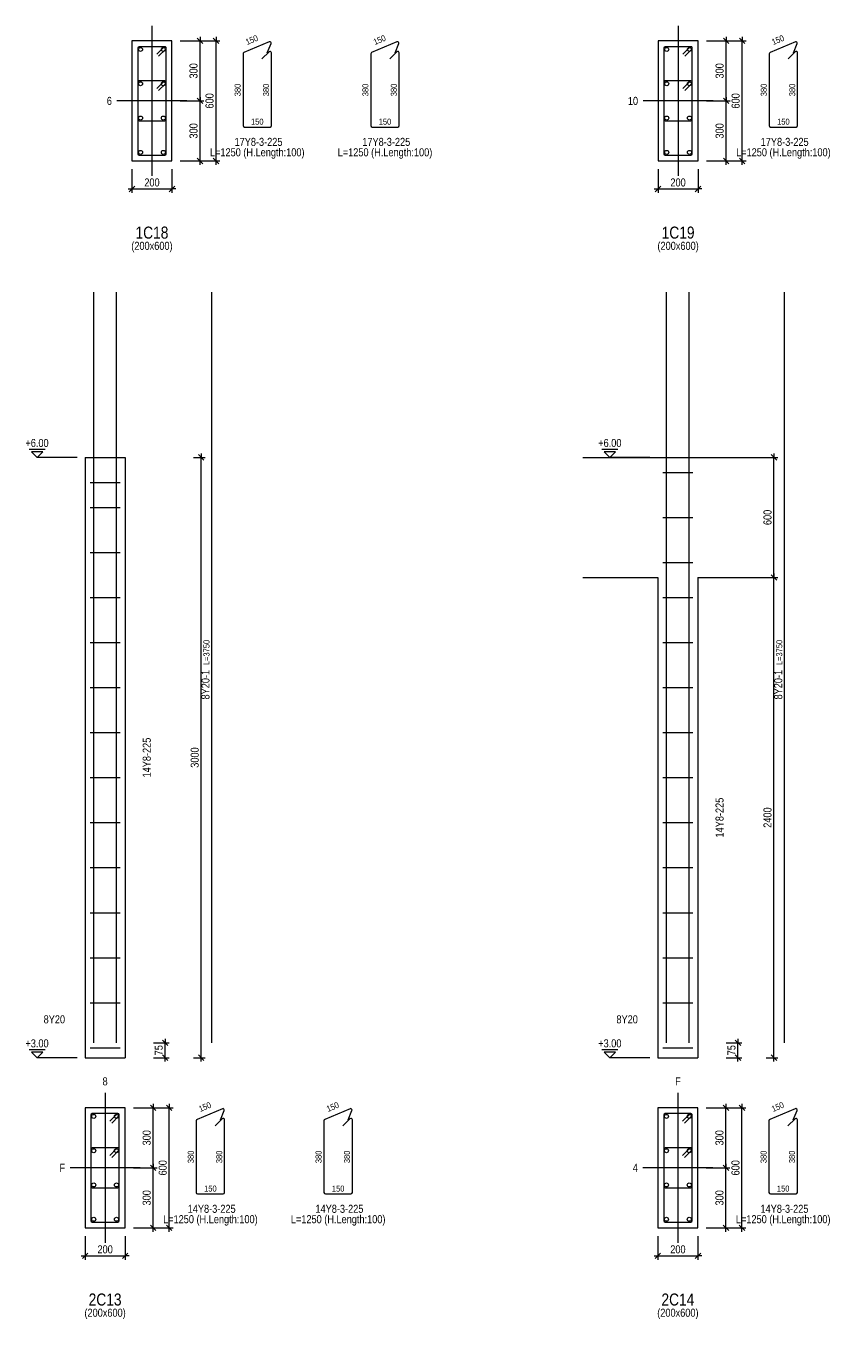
# Model space of a CAD drawing. Extents: x 0 to 206258, y -403073 to 0.
# Drawn here: x 109251 to 119295, y -114802 to -98647 of the extents above; entities that cross this region are included whole.
import ezdxf
from ezdxf.enums import TextEntityAlignment as Align
from ezdxf.lldxf.tags import DXFTag

# ---------------------------------------------------------------- set-up
doc = ezdxf.new("R2010")
doc.units = 0
doc.header["$LTSCALE"] = 1000
for name, color, linetype in [('Axis Line(Dir 1)', 8, 'CENTER2'), ('Axis Line(Dir 2)', 150, 'CENTER2'), ('Column Line(D)', 1, 'Continuous'), ('Dimension Line', 5, 'Continuous'), ('Dimension Text', 5, 'Continuous'), ('Link Line', 3, 'Continuous'), ('Rebar Label', 6, 'Continuous'), ('Rebar Length Text', 8, 'Continuous'), ('Rebar Line', 7, 'Continuous'), ('Top Rebar Label', 6, 'Continuous'), ('Top Rebar Length Text', 8, 'Continuous'), ('Top Rebar Line', 7, 'Continuous')]:
    doc.layers.add(name, color=color, linetype=linetype)
for name, color, linetype, true_color in [('Column Label(D)', 12, 'Continuous', 0xbd0000), ('Column Size Label (D)', 94, 'Continuous', 0x008100), ('Level Mark Line', 253, 'Continuous', 0x828282), ('Level Mark Text', 253, 'Continuous', 0x828282), ('Link Label', 94, 'Continuous', 0x008100), ('Link Length Text', 94, 'Continuous', 0x008100)]:
    doc.layers.add(name, color=color, linetype=linetype, true_color=true_color)
doc.styles.add('Column Label(D)', font='ARIALN.TTF', dxfattribs={"height": 150})
doc.styles.add('Column Size Label (D)', font='ARIALN.TTF', dxfattribs={"height": 100})
doc.styles.add('Dimension Text', font='ARIALN.TTF', dxfattribs={"height": 100})
doc.styles.add('Level Mark Text', font='ARIALN.TTF', dxfattribs={"height": 100})
doc.styles.add('Link Label', font='ARIALN.TTF', dxfattribs={"height": 100})
doc.styles.add('Link Length Text', font='ARIALN.TTF', dxfattribs={"height": 100})
doc.styles.add('Rebar Label', font='ARIALN.TTF', dxfattribs={"height": 100})
doc.styles.add('Rebar Length Text', font='ARIALN.TTF', dxfattribs={"height": 75})
doc.styles.add('Top Rebar Label', font='ARIALN.TTF', dxfattribs={"height": 100})
doc.styles.add('Top Rebar Length Text', font='ARIALN.TTF', dxfattribs={"height": 75})
tags = doc.linetypes.add('CENTER2', pattern=[1.125, 0.75, -0.125, 0.125, -0.125]).pattern_tags.tags
tags[10:11] = [DXFTag(74, 4), DXFTag(75, 0), DXFTag(340, '0'), DXFTag(46, 0.0), DXFTag(50, 0.0), DXFTag(44, 0.0), DXFTag(45, 0.0)]
tags[8:9] = [DXFTag(74, 4), DXFTag(75, 0), DXFTag(340, '0'), DXFTag(46, 0.0), DXFTag(50, 0.0), DXFTag(44, 0.0), DXFTag(45, 0.0)]
tags[6:7] = [DXFTag(74, 4), DXFTag(75, 0), DXFTag(340, '0'), DXFTag(46, 0.0), DXFTag(50, 0.0), DXFTag(44, 0.0), DXFTag(45, 0.0)]
tags[4:5] = [DXFTag(74, 4), DXFTag(75, 0), DXFTag(340, '0'), DXFTag(46, 0.0), DXFTag(50, 0.0), DXFTag(44, 0.0), DXFTag(45, 0.0)]
doc.dimstyles.new('COLUMNELV', dxfattribs={"dimtxt": 100, "dimasz": 30, "dimexe": 48.3, "dimexo": 103.5, "dimgap": 30, "dimtad": 1, "dimtoh": 1, "dimdec": 1, "dimlfac": 0.4, "dimdsep": 46, "dimtxsty": 'Dimension Text', "dimblk": 'PCDIM_TICK', "dimcen": 0.09, "dimclrd": 5, "dimclre": 5, "dimclrt": 5, "dimadec": 1, "dimazin": 0, "dimtp": 1, "dimtm": 1, "dimtfac": 1, "dimtdec": 4, "dimtofl": 0, "dimtmove": 0, "dimatfit": 3, "dimfxl": 1, "dimtolj": 1, "dimtzin": 0, "dimarcsym": 0})

# ---------------------------------------------------------------- blocks, each defined once
blk = doc.blocks.new('PCDIM_TICK')
at = {"layer": 'Dimension Line', "color": 0, "transparency": 33554687}
for p, q in [((1.15, 1.15), (-1.15, -1.15)), ((1.61, 0), (0, 0))]:
    blk.add_line(p, q, dxfattribs=at)
blk = doc.blocks.new('*U1971')
at = {"layer": 'Dimension Line', "color": 5, "true_color": 0x0000ff, "transparency": 16777216}
for p, q in [((110576, -100438), (110576, -100733)), ((111076, -100438), (111076, -100733)), ((110576, -100684), (111076, -100684))]:
    blk.add_line(p, q, dxfattribs=at)
at = {"layer": 'Dimension Line', "color": 5, "true_color": 0x0000ff, "transparency": 16777216, "xscale": 30, "yscale": 30, "rotation": 180.0000000000004}
blk.add_blockref('PCDIM_TICK', (110576, -100684), dxfattribs=at)
at = {"layer": 'Dimension Line', "color": 5, "true_color": 0x0000ff, "transparency": 16777216, "xscale": 30, "yscale": 30}
blk.add_blockref('PCDIM_TICK', (111076, -100684), dxfattribs=at)
at = {"layer": 'Dimension Line', "color": 5, "true_color": 0x0000ff, "transparency": 16777216, "insert": (110826, -100654), "char_height": 100, "width": 182.77, "attachment_point": 8, "style": 'Dimension Text'}
blk.add_mtext('200', dxfattribs=at)
blk = doc.blocks.new('*U1972')
at = {"layer": 'Dimension Line', "color": 5, "true_color": 0x0000ff, "transparency": 16777216}
for p, q in [((111179, -99584), (111474, -99584)), ((111426, -100334), (111426, -99584)), ((111179, -100334), (111474, -100334))]:
    blk.add_line(p, q, dxfattribs=at)
at = {"layer": 'Dimension Line', "color": 5, "true_color": 0x0000ff, "transparency": 16777216, "xscale": 30, "yscale": 30}
for p, rotation in [((111426, -99584), 89.99999999999447), ((111426, -100334), 269.9999999999834)]:
    blk.add_blockref('PCDIM_TICK', p, dxfattribs=dict(at, rotation=rotation))
at = {"layer": 'Dimension Line', "color": 5, "true_color": 0x0000ff, "transparency": 16777216, "insert": (111396, -99959), "char_height": 100, "width": 181.5, "attachment_point": 8, "rotation": 90, "style": 'Dimension Text'}
blk.add_mtext('300', dxfattribs=at)
blk = doc.blocks.new('*U1973')
at = {"layer": 'Dimension Line', "color": 5, "true_color": 0x0000ff, "transparency": 16777216}
for p, q in [((111179, -98834), (111474, -98834)), ((111426, -99584), (111426, -98834)), ((111179, -99584), (111474, -99584))]:
    blk.add_line(p, q, dxfattribs=at)
at = {"layer": 'Dimension Line', "color": 5, "true_color": 0x0000ff, "transparency": 16777216, "xscale": 30, "yscale": 30}
for p, rotation in [((111426, -98834), 89.99999999999447), ((111426, -99584), 269.9999999999834)]:
    blk.add_blockref('PCDIM_TICK', p, dxfattribs=dict(at, rotation=rotation))
at = {"layer": 'Dimension Line', "color": 5, "true_color": 0x0000ff, "transparency": 16777216, "insert": (111396, -99209), "char_height": 100, "width": 181.5, "attachment_point": 8, "rotation": 90, "style": 'Dimension Text'}
blk.add_mtext('300', dxfattribs=at)
blk = doc.blocks.new('*U1974')
at = {"layer": 'Dimension Line', "color": 5, "true_color": 0x0000ff, "transparency": 16777216}
for p, q in [((111179, -98834), (111674, -98834)), ((111626, -100334), (111626, -98834)), ((111179, -100334), (111674, -100334))]:
    blk.add_line(p, q, dxfattribs=at)
at = {"layer": 'Dimension Line', "color": 5, "true_color": 0x0000ff, "transparency": 16777216, "xscale": 30, "yscale": 30}
for p, rotation in [((111626, -98834), 89.99999999999447), ((111626, -100334), 269.9999999999834)]:
    blk.add_blockref('PCDIM_TICK', p, dxfattribs=dict(at, rotation=rotation))
at = {"layer": 'Dimension Line', "color": 5, "true_color": 0x0000ff, "transparency": 16777216, "insert": (111596, -99584), "char_height": 100, "width": 181.97, "attachment_point": 8, "rotation": 90, "style": 'Dimension Text'}
blk.add_mtext('600', dxfattribs=at)
blk = doc.blocks.new('*U1979')
at = {"layer": 'Dimension Line', "color": 5, "true_color": 0x0000ff, "transparency": 16777216}
for p, q in [((117146, -100438), (117146, -100733)), ((117646, -100438), (117646, -100733)), ((117146, -100684), (117646, -100684))]:
    blk.add_line(p, q, dxfattribs=at)
at = {"layer": 'Dimension Line', "color": 5, "true_color": 0x0000ff, "transparency": 16777216, "xscale": 30, "yscale": 30, "rotation": 180.0000000000004}
blk.add_blockref('PCDIM_TICK', (117146, -100684), dxfattribs=at)
at = {"layer": 'Dimension Line', "color": 5, "true_color": 0x0000ff, "transparency": 16777216, "xscale": 30, "yscale": 30}
blk.add_blockref('PCDIM_TICK', (117646, -100684), dxfattribs=at)
at = {"layer": 'Dimension Line', "color": 5, "true_color": 0x0000ff, "transparency": 16777216, "insert": (117396, -100654), "char_height": 100, "width": 182.77, "attachment_point": 8, "style": 'Dimension Text'}
blk.add_mtext('200', dxfattribs=at)
blk = doc.blocks.new('*U1980')
at = {"layer": 'Dimension Line', "color": 5, "true_color": 0x0000ff, "transparency": 16777216}
for p, q in [((117750, -99584), (118045, -99584)), ((117996, -100334), (117996, -99584)), ((117750, -100334), (118045, -100334))]:
    blk.add_line(p, q, dxfattribs=at)
at = {"layer": 'Dimension Line', "color": 5, "true_color": 0x0000ff, "transparency": 16777216, "xscale": 30, "yscale": 30}
for p, rotation in [((117996, -99584), 89.99999999999447), ((117996, -100334), 269.9999999999834)]:
    blk.add_blockref('PCDIM_TICK', p, dxfattribs=dict(at, rotation=rotation))
at = {"layer": 'Dimension Line', "color": 5, "true_color": 0x0000ff, "transparency": 16777216, "insert": (117966, -99959), "char_height": 100, "width": 181.5, "attachment_point": 8, "rotation": 90, "style": 'Dimension Text'}
blk.add_mtext('300', dxfattribs=at)
blk = doc.blocks.new('*U1981')
at = {"layer": 'Dimension Line', "color": 5, "true_color": 0x0000ff, "transparency": 16777216}
for p, q in [((117750, -98834), (118045, -98834)), ((117996, -99584), (117996, -98834)), ((117750, -99584), (118045, -99584))]:
    blk.add_line(p, q, dxfattribs=at)
at = {"layer": 'Dimension Line', "color": 5, "true_color": 0x0000ff, "transparency": 16777216, "xscale": 30, "yscale": 30}
for p, rotation in [((117996, -98834), 89.99999999999447), ((117996, -99584), 269.9999999999834)]:
    blk.add_blockref('PCDIM_TICK', p, dxfattribs=dict(at, rotation=rotation))
at = {"layer": 'Dimension Line', "color": 5, "true_color": 0x0000ff, "transparency": 16777216, "insert": (117966, -99209), "char_height": 100, "width": 181.5, "attachment_point": 8, "rotation": 90, "style": 'Dimension Text'}
blk.add_mtext('300', dxfattribs=at)
blk = doc.blocks.new('*U1982')
at = {"layer": 'Dimension Line', "color": 5, "true_color": 0x0000ff, "transparency": 16777216}
for p, q in [((117750, -98834), (118245, -98834)), ((118196, -100334), (118196, -98834)), ((117750, -100334), (118245, -100334))]:
    blk.add_line(p, q, dxfattribs=at)
at = {"layer": 'Dimension Line', "color": 5, "true_color": 0x0000ff, "transparency": 16777216, "xscale": 30, "yscale": 30}
for p, rotation in [((118196, -98834), 89.99999999999447), ((118196, -100334), 269.9999999999834)]:
    blk.add_blockref('PCDIM_TICK', p, dxfattribs=dict(at, rotation=rotation))
at = {"layer": 'Dimension Line', "color": 5, "true_color": 0x0000ff, "transparency": 16777216, "insert": (118166, -99584), "char_height": 100, "width": 181.97, "attachment_point": 8, "rotation": 90, "style": 'Dimension Text'}
blk.add_mtext('600', dxfattribs=at)
blk = doc.blocks.new('*U2100')
at = {"layer": 'Dimension Line', "color": 5, "true_color": 0x0000ff, "transparency": 16777216}
for p, q in [((111344, -104037), (111489, -104037)), ((111441, -111537), (111441, -104037)), ((111344, -111537), (111489, -111537))]:
    blk.add_line(p, q, dxfattribs=at)
at = {"layer": 'Dimension Line', "color": 5, "true_color": 0x0000ff, "transparency": 16777216, "xscale": 30, "yscale": 30}
for p, rotation in [((111441, -104037), 89.99999999999447), ((111441, -111537), 269.9999999999834)]:
    blk.add_blockref('PCDIM_TICK', p, dxfattribs=dict(at, rotation=rotation))
at = {"layer": 'Dimension Line', "color": 5, "true_color": 0x0000ff, "transparency": 16777216, "insert": (111411, -107787), "char_height": 100, "width": 245.98, "attachment_point": 8, "rotation": 90, "style": 'Dimension Text'}
blk.add_mtext('3000', dxfattribs=at)
blk = doc.blocks.new('*U2101')
at = {"layer": 'Dimension Line', "color": 5, "true_color": 0x0000ff, "transparency": 16777216}
for p, q in [((110844, -111350), (111039, -111350)), ((110991, -111537), (110991, -111350)), ((110844, -111537), (111039, -111537))]:
    blk.add_line(p, q, dxfattribs=at)
at = {"layer": 'Dimension Line', "color": 5, "true_color": 0x0000ff, "transparency": 16777216, "xscale": 30, "yscale": 30}
for p, rotation in [((110991, -111350), 89.99999999999447), ((110991, -111537), 269.9999999999834)]:
    blk.add_blockref('PCDIM_TICK', p, dxfattribs=dict(at, rotation=rotation))
at = {"layer": 'Dimension Line', "color": 5, "true_color": 0x0000ff, "transparency": 16777216, "insert": (110961, -111443), "char_height": 100, "width": 117.23, "attachment_point": 8, "rotation": 90, "style": 'Dimension Text'}
blk.add_mtext('75', dxfattribs=at)
blk = doc.blocks.new('*U2102')
at = {"layer": 'Dimension Line', "color": 5, "true_color": 0x0000ff, "transparency": 16777216}
for p, q in [((109991, -113766), (109991, -114061)), ((110491, -113766), (110491, -114061)), ((109991, -114012), (110491, -114012))]:
    blk.add_line(p, q, dxfattribs=at)
at = {"layer": 'Dimension Line', "color": 5, "true_color": 0x0000ff, "transparency": 16777216, "xscale": 30, "yscale": 30, "rotation": 180.0000000000004}
blk.add_blockref('PCDIM_TICK', (109991, -114012), dxfattribs=at)
at = {"layer": 'Dimension Line', "color": 5, "true_color": 0x0000ff, "transparency": 16777216, "xscale": 30, "yscale": 30}
blk.add_blockref('PCDIM_TICK', (110491, -114012), dxfattribs=at)
at = {"layer": 'Dimension Line', "color": 5, "true_color": 0x0000ff, "transparency": 16777216, "insert": (110241, -113982), "char_height": 100, "width": 182.77, "attachment_point": 8, "style": 'Dimension Text'}
blk.add_mtext('200', dxfattribs=at)
blk = doc.blocks.new('*U2103')
at = {"layer": 'Dimension Line', "color": 5, "true_color": 0x0000ff, "transparency": 16777216}
for p, q in [((110594, -112912), (110889, -112912)), ((110841, -113662), (110841, -112912)), ((110594, -113662), (110889, -113662))]:
    blk.add_line(p, q, dxfattribs=at)
at = {"layer": 'Dimension Line', "color": 5, "true_color": 0x0000ff, "transparency": 16777216, "xscale": 30, "yscale": 30}
for p, rotation in [((110841, -112912), 89.99999999999447), ((110841, -113662), 269.9999999999834)]:
    blk.add_blockref('PCDIM_TICK', p, dxfattribs=dict(at, rotation=rotation))
at = {"layer": 'Dimension Line', "color": 5, "true_color": 0x0000ff, "transparency": 16777216, "insert": (110811, -113287), "char_height": 100, "width": 181.5, "attachment_point": 8, "rotation": 90, "style": 'Dimension Text'}
blk.add_mtext('300', dxfattribs=at)
blk = doc.blocks.new('*U2104')
at = {"layer": 'Dimension Line', "color": 5, "true_color": 0x0000ff, "transparency": 16777216}
for p, q in [((110594, -112162), (110889, -112162)), ((110841, -112912), (110841, -112162)), ((110594, -112912), (110889, -112912))]:
    blk.add_line(p, q, dxfattribs=at)
at = {"layer": 'Dimension Line', "color": 5, "true_color": 0x0000ff, "transparency": 16777216, "xscale": 30, "yscale": 30}
for p, rotation in [((110841, -112162), 89.99999999999447), ((110841, -112912), 269.9999999999834)]:
    blk.add_blockref('PCDIM_TICK', p, dxfattribs=dict(at, rotation=rotation))
at = {"layer": 'Dimension Line', "color": 5, "true_color": 0x0000ff, "transparency": 16777216, "insert": (110811, -112537), "char_height": 100, "width": 181.5, "attachment_point": 8, "rotation": 90, "style": 'Dimension Text'}
blk.add_mtext('300', dxfattribs=at)
blk = doc.blocks.new('*U2105')
at = {"layer": 'Dimension Line', "color": 5, "true_color": 0x0000ff, "transparency": 16777216}
for p, q in [((110594, -112162), (111089, -112162)), ((111041, -113662), (111041, -112162)), ((110594, -113662), (111089, -113662))]:
    blk.add_line(p, q, dxfattribs=at)
at = {"layer": 'Dimension Line', "color": 5, "true_color": 0x0000ff, "transparency": 16777216, "xscale": 30, "yscale": 30}
for p, rotation in [((111041, -112162), 89.99999999999447), ((111041, -113662), 269.9999999999834)]:
    blk.add_blockref('PCDIM_TICK', p, dxfattribs=dict(at, rotation=rotation))
at = {"layer": 'Dimension Line', "color": 5, "true_color": 0x0000ff, "transparency": 16777216, "insert": (111011, -112912), "char_height": 100, "width": 181.97, "attachment_point": 8, "rotation": 90, "style": 'Dimension Text'}
blk.add_mtext('600', dxfattribs=at)
blk = doc.blocks.new('*U2106')
at = {"layer": 'Dimension Line', "color": 5, "true_color": 0x0000ff, "transparency": 16777216}
for p, q in [((118497, -105537), (118642, -105537)), ((118594, -111537), (118594, -105537)), ((118497, -111537), (118642, -111537))]:
    blk.add_line(p, q, dxfattribs=at)
at = {"layer": 'Dimension Line', "color": 5, "true_color": 0x0000ff, "transparency": 16777216, "xscale": 30, "yscale": 30}
for p, rotation in [((118594, -105537), 89.99999999999447), ((118594, -111537), 269.9999999999834)]:
    blk.add_blockref('PCDIM_TICK', p, dxfattribs=dict(at, rotation=rotation))
at = {"layer": 'Dimension Line', "color": 5, "true_color": 0x0000ff, "transparency": 16777216, "insert": (118564, -108537), "char_height": 100, "width": 247.25, "attachment_point": 8, "rotation": 90, "style": 'Dimension Text'}
blk.add_mtext('2400', dxfattribs=at)
blk = doc.blocks.new('*U2107')
at = {"layer": 'Dimension Line', "color": 5, "true_color": 0x0000ff, "transparency": 16777216}
for p, q in [((118497, -104037), (118642, -104037)), ((118594, -105537), (118594, -104037)), ((118497, -105537), (118642, -105537))]:
    blk.add_line(p, q, dxfattribs=at)
at = {"layer": 'Dimension Line', "color": 5, "true_color": 0x0000ff, "transparency": 16777216, "xscale": 30, "yscale": 30}
for p, rotation in [((118594, -104037), 89.99999999999447), ((118594, -105537), 269.9999999999834)]:
    blk.add_blockref('PCDIM_TICK', p, dxfattribs=dict(at, rotation=rotation))
at = {"layer": 'Dimension Line', "color": 5, "true_color": 0x0000ff, "transparency": 16777216, "insert": (118564, -104787), "char_height": 100, "width": 181.97, "attachment_point": 8, "rotation": 90, "style": 'Dimension Text'}
blk.add_mtext('600', dxfattribs=at)
blk = doc.blocks.new('*U2108')
at = {"layer": 'Dimension Line', "color": 5, "true_color": 0x0000ff, "transparency": 16777216}
for p, q in [((117997, -111350), (118192, -111350)), ((118144, -111537), (118144, -111350)), ((117997, -111537), (118192, -111537))]:
    blk.add_line(p, q, dxfattribs=at)
at = {"layer": 'Dimension Line', "color": 5, "true_color": 0x0000ff, "transparency": 16777216, "xscale": 30, "yscale": 30}
for p, rotation in [((118144, -111350), 89.99999999999447), ((118144, -111537), 269.9999999999834)]:
    blk.add_blockref('PCDIM_TICK', p, dxfattribs=dict(at, rotation=rotation))
at = {"layer": 'Dimension Line', "color": 5, "true_color": 0x0000ff, "transparency": 16777216, "insert": (118114, -111443), "char_height": 100, "width": 117.23, "attachment_point": 8, "rotation": 90, "style": 'Dimension Text'}
blk.add_mtext('75', dxfattribs=at)
blk = doc.blocks.new('*U2109')
at = {"layer": 'Dimension Line', "color": 5, "true_color": 0x0000ff, "transparency": 16777216}
for p, q in [((117144, -113766), (117144, -114061)), ((117644, -113766), (117644, -114061)), ((117144, -114012), (117644, -114012))]:
    blk.add_line(p, q, dxfattribs=at)
at = {"layer": 'Dimension Line', "color": 5, "true_color": 0x0000ff, "transparency": 16777216, "xscale": 30, "yscale": 30, "rotation": 180.0000000000004}
blk.add_blockref('PCDIM_TICK', (117144, -114012), dxfattribs=at)
at = {"layer": 'Dimension Line', "color": 5, "true_color": 0x0000ff, "transparency": 16777216, "xscale": 30, "yscale": 30}
blk.add_blockref('PCDIM_TICK', (117644, -114012), dxfattribs=at)
at = {"layer": 'Dimension Line', "color": 5, "true_color": 0x0000ff, "transparency": 16777216, "insert": (117394, -113982), "char_height": 100, "width": 182.77, "attachment_point": 8, "style": 'Dimension Text'}
blk.add_mtext('200', dxfattribs=at)
blk = doc.blocks.new('*U2110')
at = {"layer": 'Dimension Line', "color": 5, "true_color": 0x0000ff, "transparency": 16777216}
for p, q in [((117747, -112912), (118042, -112912)), ((117994, -113662), (117994, -112912)), ((117747, -113662), (118042, -113662))]:
    blk.add_line(p, q, dxfattribs=at)
at = {"layer": 'Dimension Line', "color": 5, "true_color": 0x0000ff, "transparency": 16777216, "xscale": 30, "yscale": 30}
for p, rotation in [((117994, -112912), 89.99999999999447), ((117994, -113662), 269.9999999999834)]:
    blk.add_blockref('PCDIM_TICK', p, dxfattribs=dict(at, rotation=rotation))
at = {"layer": 'Dimension Line', "color": 5, "true_color": 0x0000ff, "transparency": 16777216, "insert": (117964, -113287), "char_height": 100, "width": 181.5, "attachment_point": 8, "rotation": 90, "style": 'Dimension Text'}
blk.add_mtext('300', dxfattribs=at)
blk = doc.blocks.new('*U2111')
at = {"layer": 'Dimension Line', "color": 5, "true_color": 0x0000ff, "transparency": 16777216}
for p, q in [((117747, -112162), (118042, -112162)), ((117994, -112912), (117994, -112162)), ((117747, -112912), (118042, -112912))]:
    blk.add_line(p, q, dxfattribs=at)
at = {"layer": 'Dimension Line', "color": 5, "true_color": 0x0000ff, "transparency": 16777216, "xscale": 30, "yscale": 30}
for p, rotation in [((117994, -112162), 89.99999999999447), ((117994, -112912), 269.9999999999834)]:
    blk.add_blockref('PCDIM_TICK', p, dxfattribs=dict(at, rotation=rotation))
at = {"layer": 'Dimension Line', "color": 5, "true_color": 0x0000ff, "transparency": 16777216, "insert": (117964, -112537), "char_height": 100, "width": 181.5, "attachment_point": 8, "rotation": 90, "style": 'Dimension Text'}
blk.add_mtext('300', dxfattribs=at)
blk = doc.blocks.new('*U2112')
at = {"layer": 'Dimension Line', "color": 5, "true_color": 0x0000ff, "transparency": 16777216}
for p, q in [((117747, -112162), (118242, -112162)), ((118194, -113662), (118194, -112162)), ((117747, -113662), (118242, -113662))]:
    blk.add_line(p, q, dxfattribs=at)
at = {"layer": 'Dimension Line', "color": 5, "true_color": 0x0000ff, "transparency": 16777216, "xscale": 30, "yscale": 30}
for p, rotation in [((118194, -112162), 89.99999999999447), ((118194, -113662), 269.9999999999834)]:
    blk.add_blockref('PCDIM_TICK', p, dxfattribs=dict(at, rotation=rotation))
at = {"layer": 'Dimension Line', "color": 5, "true_color": 0x0000ff, "transparency": 16777216, "insert": (118164, -112912), "char_height": 100, "width": 181.97, "attachment_point": 8, "rotation": 90, "style": 'Dimension Text'}
blk.add_mtext('600', dxfattribs=at)

msp = doc.modelspace()

# ---------------------------------------------------------------- linework, layer by layer
at = {"layer": 'Axis Line(Dir 1)', "transparency": 33554687}
for points in [[(111263.062, -99584.207), (110388.062, -99584.207)], [(117833.947, -99584.207), (116958.947, -99584.207)], [(110678.015, -112912.222), (109803.015, -112912.222)], [(117831.4, -112912.222), (116956.4, -112912.222)]]:
    msp.add_lwpolyline(points, dxfattribs=at)
at = {"layer": 'Axis Line(Dir 2)', "transparency": 33554687}
for points in [[(110825.562, -98646.707), (110825.562, -100521.707)], [(117396.447, -98646.707), (117396.447, -100521.707)], [(110240.515, -111974.722), (110240.515, -113849.722)], [(117393.9, -111974.722), (117393.9, -113849.722)]]:
    msp.add_lwpolyline(points, dxfattribs=at)
at = {"layer": 'Column Line(D)', "transparency": 33554687}
for points in [[(110575.562, -100334.207), (111075.562, -100334.207), (111075.562, -98834.207), (110575.562, -98834.207)], [(117146.447, -100334.207), (117646.447, -100334.207), (117646.447, -98834.207), (117146.447, -98834.207)], [(109990.515, -113662.222), (110490.515, -113662.222), (110490.515, -112162.222), (109990.515, -112162.222)], [(117143.9, -113662.222), (117643.9, -113662.222), (117643.9, -112162.222), (117143.9, -112162.222)]]:
    msp.add_lwpolyline(points, close=True, dxfattribs=at)
for points in [[(109990.515, -104037.222), (109990.515, -111537.222)], [(109990.515, -104037.222), (110490.515, -104037.222)], [(110490.515, -104037.222), (110490.515, -111537.222)], [(116206.4, -104037.222), (117143.9, -104037.222)], [(117143.9, -104037.222), (117643.9, -104037.222)], [(117643.9, -104037.222), (118581.4, -104037.222)], [(116206.4, -105537.222), (117143.9, -105537.222)], [(117143.9, -105537.222), (117143.9, -111537.222)], [(117643.9, -105537.222), (118581.4, -105537.222)], [(117643.9, -105537.222), (117643.9, -111537.222)], [(109990.515, -111537.222), (110490.515, -111537.222)], [(117143.9, -111537.222), (117643.9, -111537.222)]]:
    msp.add_lwpolyline(points, dxfattribs=at)
at = {"layer": 'Level Mark Line', "transparency": 33554687}
for points in [[(109490.515, -103937.222), (109290.515, -103937.222)], [(109390.515, -104037.222), (109461.226, -103966.511), (109319.804, -103966.511), (109390.515, -104037.222)], [(109890.515, -104037.222), (109390.515, -104037.222)], [(116643.9, -103937.222), (116443.9, -103937.222)], [(116543.9, -104037.222), (116614.61, -103966.511), (116473.189, -103966.511), (116543.9, -104037.222)], [(117043.9, -104037.222), (116543.9, -104037.222)], [(109490.515, -111437.222), (109290.515, -111437.222)], [(109390.515, -111537.222), (109461.226, -111466.511), (109319.804, -111466.511), (109390.515, -111537.222)], [(116643.9, -111437.222), (116443.9, -111437.222)], [(116543.9, -111537.222), (116614.61, -111466.511), (116473.189, -111466.511), (116543.9, -111537.222)], [(109890.515, -111537.222), (109390.515, -111537.222)], [(117043.9, -111537.222), (116543.9, -111537.222)]]:
    msp.add_lwpolyline(points, dxfattribs=at)
at = {"layer": 'Link Line', "transparency": 33554687}
for p, q in [((110053.015, -104349.722), (110428.015, -104349.722)), ((117206.4, -104224.722), (117581.4, -104224.722)), ((110053.015, -104662.222), (110428.015, -104662.222)), ((117206.4, -104787.222), (117581.4, -104787.222)), ((110053.015, -105224.722), (110428.015, -105224.722)), ((117206.4, -105349.722), (117581.4, -105349.722)), ((110053.015, -105787.222), (110428.015, -105787.222)), ((117206.4, -105787.222), (117581.4, -105787.222)), ((110053.015, -106349.722), (110428.015, -106349.722)), ((117206.4, -106349.722), (117581.4, -106349.722)), ((110053.015, -106912.222), (110428.015, -106912.222)), ((117206.4, -106912.222), (117581.4, -106912.222)), ((110053.015, -107474.722), (110428.015, -107474.722)), ((117206.4, -107474.722), (117581.4, -107474.722)), ((110053.015, -108037.222), (110428.015, -108037.222)), ((117206.4, -108037.222), (117581.4, -108037.222)), ((110053.015, -108599.722), (110428.015, -108599.722)), ((117206.4, -108599.722), (117581.4, -108599.722)), ((110053.015, -109162.222), (110428.015, -109162.222)), ((117206.4, -109162.222), (117581.4, -109162.222)), ((110053.015, -109724.722), (110428.015, -109724.722)), ((117206.4, -109724.722), (117581.4, -109724.722)), ((110053.015, -110287.222), (110428.015, -110287.222)), ((117206.4, -110287.222), (117581.4, -110287.222)), ((110053.015, -110849.722), (110428.015, -110849.722)), ((117206.4, -110849.722), (117581.4, -110849.722)), ((110053.015, -111412.222), (110428.015, -111412.222)), ((117206.4, -111412.222), (117581.4, -111412.222))]:
    msp.add_line(p, q, dxfattribs=at)
for points in [[(112266.079, -98984.558), (112313.095, -98868.737, 0.668178638), (112290.069, -98846.035), (111973.751, -98979.69, 0.301414294), (111963.062, -98995.81), (111963.062, -99893.373, 0.414213562), (111980.562, -99910.873), (112300.562, -99910.873, 0.414213562), (112318.062, -99893.373), (112318.062, -98984.207, 0.668178638), (112288.188, -98971.832), (112199.799, -99060.221)], [(113861.668, -98984.558), (113908.685, -98868.737, 0.668178638), (113885.659, -98846.035), (113569.34, -98979.691, 0.301414294), (113558.652, -98995.811), (113558.652, -99893.374, 0.414213562), (113576.152, -99910.874), (113896.152, -99910.874, 0.414213562), (113913.652, -99893.374), (113913.652, -98984.207, 0.668178638), (113883.777, -98971.833), (113795.389, -99060.221)], [(118836.963, -98984.558), (118883.98, -98868.737, 0.668178638), (118860.954, -98846.035), (118544.635, -98979.69, 0.301414294), (118533.947, -98995.81), (118533.947, -99893.373, 0.414213562), (118551.447, -99910.873), (118871.447, -99910.873, 0.414213562), (118888.947, -99893.373), (118888.947, -98984.207, 0.668178638), (118859.072, -98971.832), (118770.684, -99060.221)], [(110909.548, -99024.969), (110997.936, -98936.581, 0.668178638), (110985.562, -98906.707), (110665.562, -98906.707, 0.414213562), (110648.062, -98924.207), (110648.062, -99815.873, 0.414213562), (110665.562, -99833.373), (110985.562, -99833.373, 0.414213562), (111003.062, -99815.873), (111003.062, -98924.207, 0.668178638), (110973.188, -98911.832), (110884.799, -99000.221)], [(117480.433, -99024.969), (117568.821, -98936.581, 0.668178638), (117556.447, -98906.707), (117236.447, -98906.707, 0.414213562), (117218.947, -98924.207), (117218.947, -99815.873, 0.414213562), (117236.447, -99833.373), (117556.447, -99833.373, 0.414213562), (117573.947, -99815.873), (117573.947, -98924.207, 0.668178638), (117544.072, -98911.832), (117455.684, -99000.221)], [(110909.548, -99453.303), (110997.936, -99364.914, 0.668178638), (110985.562, -99335.04), (110665.562, -99335.04, 0.414213562), (110648.062, -99352.54), (110648.062, -100244.207, 0.414213562), (110665.562, -100261.707), (110985.562, -100261.707, 0.414213562), (111003.062, -100244.207), (111003.062, -99352.54, 0.668178638), (110973.188, -99340.166), (110884.799, -99428.554)], [(117480.433, -99453.303), (117568.821, -99364.914, 0.668178638), (117556.447, -99335.04), (117236.447, -99335.04, 0.414213562), (117218.947, -99352.54), (117218.947, -100244.207, 0.414213562), (117236.447, -100261.707), (117556.447, -100261.707, 0.414213562), (117573.947, -100244.207), (117573.947, -99352.54, 0.668178638), (117544.072, -99340.166), (117455.684, -99428.554)], [(110324.501, -112352.985), (110412.889, -112264.596, 0.668178638), (110400.515, -112234.722), (110080.515, -112234.722, 0.414213562), (110063.015, -112252.222), (110063.015, -113143.889, 0.414213562), (110080.515, -113161.389), (110400.515, -113161.389, 0.414213562), (110418.015, -113143.889), (110418.015, -112252.222, 0.668178638), (110388.141, -112239.848), (110299.752, -112328.236)], [(111681.032, -112312.573), (111728.048, -112196.752, 0.668178638), (111705.022, -112174.05), (111388.704, -112307.706, 0.301414294), (111378.015, -112323.826), (111378.015, -113221.389, 0.414213562), (111395.515, -113238.889), (111715.515, -113238.889, 0.414213562), (111733.015, -113221.389), (111733.015, -112312.222, 0.668178638), (111703.141, -112299.848), (111614.752, -112388.236)], [(113276.622, -112312.574), (113323.638, -112196.753, 0.668178638), (113300.612, -112174.05), (112984.294, -112307.706, 0.301414294), (112973.605, -112323.826), (112973.605, -113221.389, 0.414213562), (112991.105, -113238.889), (113311.105, -113238.889, 0.414213562), (113328.605, -113221.389), (113328.605, -112312.222, 0.668178638), (113298.73, -112299.848), (113210.342, -112388.236)], [(117477.886, -112352.985), (117566.274, -112264.596, 0.668178638), (117553.9, -112234.722), (117233.9, -112234.722, 0.414213562), (117216.4, -112252.222), (117216.4, -113143.889, 0.414213562), (117233.9, -113161.389), (117553.9, -113161.389, 0.414213562), (117571.4, -113143.889), (117571.4, -112252.222, 0.668178638), (117541.525, -112239.848), (117453.137, -112328.236)], [(118834.417, -112312.573), (118881.433, -112196.752, 0.668178638), (118858.407, -112174.05), (118542.089, -112307.706, 0.301414294), (118531.4, -112323.826), (118531.4, -113221.389, 0.414213562), (118548.9, -113238.889), (118868.9, -113238.889, 0.414213562), (118886.4, -113221.389), (118886.4, -112312.222, 0.668178638), (118856.525, -112299.848), (118768.137, -112388.236)], [(110324.501, -112781.318), (110412.889, -112692.93, 0.668178638), (110400.515, -112663.055), (110080.515, -112663.055, 0.414213562), (110063.015, -112680.555), (110063.015, -113572.222, 0.414213562), (110080.515, -113589.722), (110400.515, -113589.722, 0.414213562), (110418.015, -113572.222), (110418.015, -112680.555, 0.668178638), (110388.141, -112668.181), (110299.752, -112756.569)], [(117477.886, -112781.318), (117566.274, -112692.93, 0.668178638), (117553.9, -112663.055), (117233.9, -112663.055, 0.414213562), (117216.4, -112680.555), (117216.4, -113572.222, 0.414213562), (117233.9, -113589.722), (117553.9, -113589.722, 0.414213562), (117571.4, -113572.222), (117571.4, -112680.555, 0.668178638), (117541.525, -112668.181), (117453.137, -112756.569)]]:
    msp.add_lwpolyline(points, format="xyb", dxfattribs=at)
at = {"layer": 'Rebar Line', "transparency": 33554687}
for centre in [(110683.062, -98941.707), (110968.062, -98941.707), (117253.947, -98941.707), (117538.947, -98941.707), (110683.062, -99370.04), (110968.062, -99370.04), (117253.947, -99370.04), (117538.947, -99370.04), (110683.062, -99798.373), (110968.062, -99798.373), (117253.947, -99798.373), (117538.947, -99798.373), (110683.062, -100226.707), (110968.062, -100226.707), (117253.947, -100226.707), (117538.947, -100226.707), (110098.015, -112269.722), (110383.015, -112269.722), (117251.4, -112269.722), (117536.4, -112269.722), (110098.015, -112698.055), (110383.015, -112698.055), (117251.4, -112698.055), (117536.4, -112698.055), (110098.015, -113126.389), (110383.015, -113126.389), (117251.4, -113126.389), (117536.4, -113126.389), (110098.015, -113554.722), (110383.015, -113554.722), (117251.4, -113554.722), (117536.4, -113554.722)]:
    msp.add_circle(centre, 25, dxfattribs=at)
at = {"layer": 'Top Rebar Line', "transparency": 33554687}
for points in [[(110098.015, -111349.722), (110098.015, -101974.722)], [(110383.015, -111349.722), (110383.015, -101974.722)], [(111573.868, -111349.722), (111573.868, -101974.722)], [(117251.4, -111349.722), (117251.4, -101974.722)], [(117536.4, -111349.722), (117536.4, -101974.722)], [(118727.253, -111349.722), (118727.253, -101974.722)]]:
    msp.add_lwpolyline(points, dxfattribs=at)

# ---------------------------------------------------------------- texts
at = {"layer": 'Column Label(D)', "transparency": 33554687, "style": 'Column Label(D)'}
for s, p in [('1C18', (110825.562, -101154.207)), ('1C19', (117396.447, -101154.207)), ('2C13', (110240.515, -114482.222)), ('2C14', (117393.9, -114482.222))]:
    msp.add_text(s, height=150, dxfattribs=at).set_placement(p, align=Align.TOP_CENTER)
at = {"layer": 'Column Size Label (D)', "transparency": 33554687, "style": 'Column Size Label (D)'}
for p in [(110825.562, -101344.207), (117396.447, -101344.207), (110240.515, -114672.222), (117393.9, -114672.222)]:
    msp.add_text('(200x600)', height=100, dxfattribs=at).set_placement(p, align=Align.TOP_CENTER)
at = {"layer": 'Dimension Text', "transparency": 33554687, "style": 'Dimension Text'}
for s, p in [('6', (110325.562, -99584.207)), ('10', (116896.447, -99584.207)), ('F', (109740.515, -112912.222)), ('4', (116893.9, -112912.222))]:
    msp.add_text(s, height=100, dxfattribs=at).set_placement(p, align=Align.MIDDLE_RIGHT)
for s, p in [('8', (110240.515, -111912.222)), ('F', (117393.9, -111912.222))]:
    msp.add_text(s, height=100, dxfattribs=at).set_placement(p, align=Align.BOTTOM_CENTER)
at = {"layer": 'Level Mark Text', "transparency": 33554687, "style": 'Level Mark Text'}
for s, p in [('+6.00', (109390.515, -103937.222)), ('+6.00', (116543.9, -103937.222)), ('+3.00', (109390.515, -111437.222)), ('+3.00', (116543.9, -111437.222))]:
    msp.add_text(s, height=100, dxfattribs=at).set_placement(p, align=Align.BOTTOM_CENTER)
at = {"layer": 'Link Label', "transparency": 33554687, "style": 'Link Label'}
for s, p in [(' 17Y8-3-225', (112140.562, -100145.873)), (' 17Y8-3-225', (113736.152, -100145.874)), (' 17Y8-3-225', (118711.447, -100145.873)), (' 14Y8-3-225', (111555.515, -113473.889)), (' 14Y8-3-225', (113151.105, -113473.889)), (' 14Y8-3-225', (118708.9, -113473.889))]:
    msp.add_text(s, height=100, dxfattribs=at).set_placement(p, align=Align.CENTER)
at = {"layer": 'Link Length Text', "transparency": 33554687, "style": 'Link Length Text'}
for p in [(112140.562, -100275.873), (113736.152, -100275.874), (118711.447, -100275.873), (111555.515, -113603.889), (113151.105, -113603.889), (118708.9, -113603.889)]:
    msp.add_text('L=1250 (H.Length:100)', height=100, dxfattribs=at).set_placement(p, align=Align.CENTER)
at = {"layer": 'Rebar Label', "transparency": 33554687, "style": 'Rebar Label'}
for p in [(110840.515, -107787.222), (117993.9, -108537.222)]:
    msp.add_text('14Y8-225', height=100, rotation=90, dxfattribs=at).set_placement(p, align=Align.BOTTOM_CENTER)
at = {"layer": 'Rebar Length Text', "transparency": 33554687, "style": 'Rebar Length Text'}
for s, rotation, p in [('150', 22.9057699, (112086.783, -98856.93)), ('150', 22.9057699, (113682.373, -98856.93)), ('150', 22.9057699, (118657.668, -98856.93)), ('380', 90, (111933.062, -99447.54)), ('380', 90, (112288.062, -99447.54)), ('380', 90, (113528.652, -99447.54)), ('380', 90, (113883.652, -99447.54)), ('380', 90, (118503.947, -99447.54)), ('380', 90, (118858.947, -99447.54)), ('150', 22.9057699, (111501.736, -112184.945)), ('150', 22.9057699, (113097.326, -112184.946)), ('150', 22.9057699, (118655.121, -112184.945)), ('380', 90, (111348.015, -112775.555)), ('380', 90, (111703.015, -112775.555)), ('380', 90, (112943.605, -112775.556)), ('380', 90, (113298.605, -112775.556)), ('380', 90, (118501.4, -112775.555)), ('380', 90, (118856.4, -112775.555))]:
    msp.add_text(s, height=75, rotation=rotation, dxfattribs=at).set_placement(p, align=Align.CENTER)
for p in [(112140.562, -99880.873), (113736.152, -99880.874), (118711.447, -99880.873), (111555.515, -113208.889), (113151.105, -113208.889), (118708.9, -113208.889)]:
    msp.add_text('150', height=75, dxfattribs=at).set_placement(p, align=Align.CENTER)
at = {"layer": 'Top Rebar Label', "transparency": 33554687, "style": 'Top Rebar Label'}
for p in [(111543.868, -106692.222), (118697.253, -106692.222)]:
    msp.add_text(' 8Y20-1', height=100, rotation=90, dxfattribs=at).set_placement(p, align=Align.RIGHT)
for p in [(109740.515, -111137.222), (116893.9, -111137.222)]:
    msp.add_text(' 8Y20', height=100, dxfattribs=at).set_placement(p, align=Align.BOTTOM_RIGHT)
at = {"layer": 'Top Rebar Length Text', "transparency": 33554687, "style": 'Top Rebar Length Text'}
for p in [(111543.868, -106632.222), (118697.253, -106632.222)]:
    msp.add_text('L=3750', height=75, rotation=90, dxfattribs=at).set_placement(p)

# ---------------------------------------------------------------- dimensions: what is measured, and where the dimension line sits
at = {"layer": 'Dimension Line', "transparency": 33554687}
for p1, p2, distance, picture, middle in [((111075.562, -99584.207), (111075.562, -98834.207), -350, '*U1973', (111425.562, -99209.207)), ((111075.562, -100334.207), (111075.562, -98834.207), -550, '*U1974', (111625.562, -99584.207)), ((117646.447, -99584.207), (117646.447, -98834.207), -350, '*U1981', (117996.447, -99209.207)), ((117646.447, -100334.207), (117646.447, -98834.207), -550, '*U1982', (118196.447, -99584.207)), ((111075.562, -100334.207), (111075.562, -99584.207), -350, '*U1972', (111425.562, -99959.207)), ((117646.447, -100334.207), (117646.447, -99584.207), -350, '*U1980', (117996.447, -99959.207)), ((110575.562, -100334.207), (111075.562, -100334.207), -350, '*U1971', (110825.562, -100684.207)), ((117146.447, -100334.207), (117646.447, -100334.207), -350, '*U1979', (117396.447, -100684.207)), ((111240.515, -111537.222), (111240.515, -104037.222), -200, '*U2100', (111440.515, -107787.222)), ((118393.9, -105537.222), (118393.9, -104037.222), -200, '*U2107', (118593.9, -104787.222)), ((118393.9, -111537.222), (118393.9, -105537.222), -200, '*U2106', (118593.9, -108537.222)), ((110740.515, -111537.222), (110740.515, -111349.722), -250, '*U2101', (110990.515, -111443.472)), ((117893.9, -111537.222), (117893.9, -111349.722), -250, '*U2108', (118143.9, -111443.472)), ((110490.515, -112912.222), (110490.515, -112162.222), -350, '*U2104', (110840.515, -112537.222)), ((110490.515, -113662.222), (110490.515, -112162.222), -550, '*U2105', (111040.515, -112912.222)), ((117643.9, -112912.222), (117643.9, -112162.222), -350, '*U2111', (117993.9, -112537.222)), ((117643.9, -113662.222), (117643.9, -112162.222), -550, '*U2112', (118193.9, -112912.222)), ((110490.515, -113662.222), (110490.515, -112912.222), -350, '*U2103', (110840.515, -113287.222)), ((117643.9, -113662.222), (117643.9, -112912.222), -350, '*U2110', (117993.9, -113287.222)), ((109990.515, -113662.222), (110490.515, -113662.222), -350, '*U2102', (110240.515, -114012.222)), ((117143.9, -113662.222), (117643.9, -113662.222), -350, '*U2109', (117393.9, -114012.222))]:
    dim = msp.add_aligned_dim(p1=p1, p2=p2, distance=distance, dimstyle='COLUMNELV', override={"dimscale": 1, "dimtxt": 100, "dimasz": 30, "dimexe": 48.3, "dimexo": 103.5, "dimgap": 30, "dimtad": 1, "dimtih": 0, "dimdec": 1, "dimlfac": 0.4, "dimzin": 8, "dimlunit": 2, "dimpost": '', "dimtxsty": 'Dimension Text', "dimblk": 'PCDIM_TICK', "dimse1": 0, "dimse2": 0, "dimsd2": 0, "dimclrd": 5, "dimclre": 5, "dimclrt": 5, "dimaunit": 0, "dimadec": 1, "dimazin": 0, "dimtol": 0, "dimtp": 1, "dimtm": 1, "dimtmove": 0}, dxfattribs=at)
    dim.commit()
    dim.dimension.update_dxf_attribs({"geometry": picture, "text_midpoint": middle})

doc.saveas('drawing.dxf')
